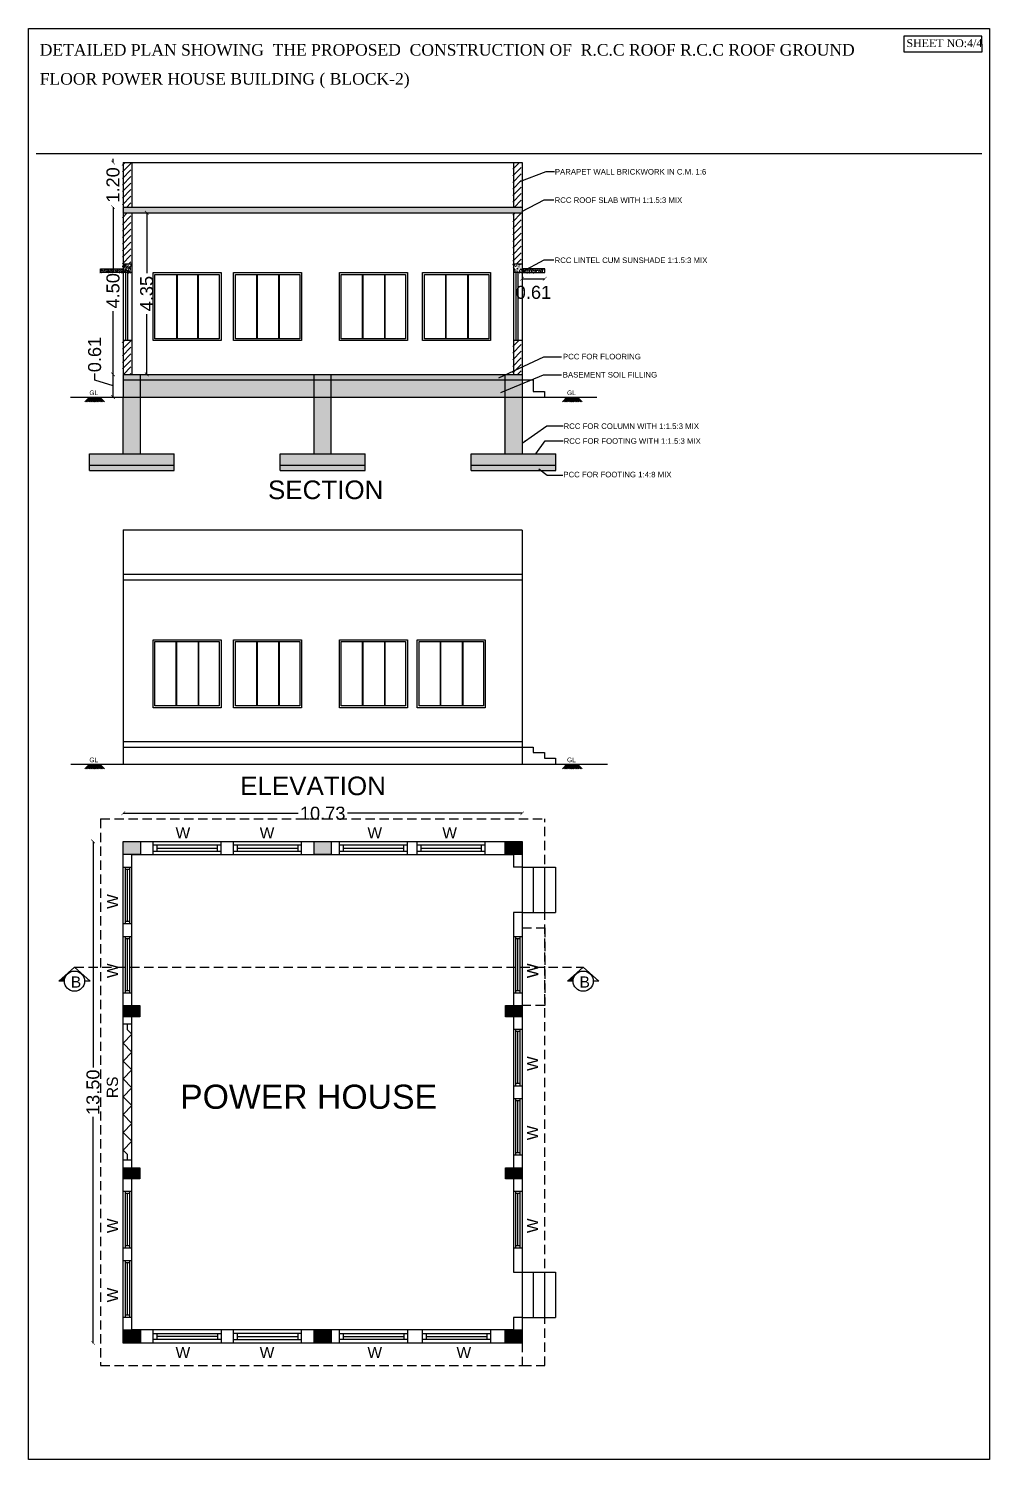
# Model space of a CAD drawing. Header units: metres. Extents: x 3229 to 14086, y -2906 to 1156.
# Drawn here: x 13776.27 to 13802.11, y -2905.95 to -2867.44 of the extents above; entities that cross this region are included whole.
import ezdxf

# ---------------------------------------------------------------- set-up
doc = ezdxf.new("R2010")
doc.units = ezdxf.units.M
doc.header["$MEASUREMENT"] = 0
doc.linetypes.add('( Hidden )', pattern=[0.375, 0.25, -0.125])
doc.layers.add('ELECTRICAL_ROOM', color=7, linetype='Continuous')
doc.styles.add('00', font='romantic.ttf')
doc.styles.add('arial', font='arial.ttf', dxfattribs={"height": 0.35})
doc.styles.add('i', font='romantic.ttf')
doc.styles.get("Standard").update_dxf_attribs({"font": 'arial.ttf'})
doc.dimstyles.new('Standard3', dxfattribs={"dimtxt": 0.35, "dimasz": 0.1, "dimexe": 0.18, "dimexo": 0.0625, "dimgap": 0.09, "dimtad": 0, "dimzin": 0, "dimdsep": 46, "dimtxsty": 'arial', "dimblk": 'ARCHTICK', "dimcen": 0.09, "dimse1": 1, "dimse2": 1, "dimadec": 0, "dimazin": 0, "dimtfac": 1, "dimtofl": 0, "dimtmove": 1, "dimatfit": 3, "dimfxl": 0, "dimtolj": 1, "dimtzin": 0, "dimarcsym": 0})
pattern_1 = [(50, (-0.0225, 2.44953), (0.358630091, -0.0313760675), [0.0375, -0.4125]), (355, (-0.0225, 2.44953), (-0.069375667, 0.376096067), [0.03, -0.33]), (100.4514445, (0.00737, 2.4469), (0.289254423, 0.3447199955), [0.031870096, -0.350571056]), (46.1842, (-0.0225, 2.54953), (0.533620665, -0.08275964), [0.05625, -0.61875]), (96.6356355, (0.02195, 2.54263), (0.467330973, 0.4870593), [0.04780517, -0.52585688]), (351.184164, (-0.0225, 2.54953), (0.467330973, 0.4870593), [0.045, -0.495]), (21, (0.0275, 2.52453), (0.298453526, -0.2013094453), [0.0375, -0.4125]), (326, (0.0275, 2.52453), (0.121657666, 0.362575023), [0.03, -0.33]), (71.4514447, (0.05236, 2.50776), (0.420111188, 0.161265576), [0.031870095, -0.350571056]), (37.5, (-0.02251, 2.44953), (0.0060799277, 0.1664469269), [0, -0.326, 0, -0.335, 0, -0.33125]), (7.5, (-0.02251, 2.44953), (0.1315347687, 0.197205856), [0, -0.191, 0, -0.3185, 0, -0.12625]), (327.5, (-0.13401, 2.44953), (0.2669112181, -0.0112774359), [0, -0.125, 0, -0.39, 0, -0.5175]), (317.5, (-0.18401, 2.44953), (0.2915930847, 0.050052491), [0, -0.1625, 0, -0.259, 0, -0.3675])]
pattern_2 = [(50, (-0.022514, -0.00491), (0.082484921, -0.00721649552), [0.008625, -0.094875]), (355, (-0.02251, -0.00491), (-0.01595640337, 0.0865020954), [0.0069, -0.0759]), (100.45144446, (-0.01564, -0.00551), (0.06652851737, 0.07928559896), [0.0073301221, -0.0806313429]), (46.1842, (-0.02251, 0.01809), (0.122732753, -0.0190347173), [0.0129375, -0.1423125]), (96.6356355, (-0.01229, 0.0165), (0.1074861238, 0.1120236391), [0.0109951893, -0.1209470824]), (351.184164, (-0.02251, 0.01809), (0.1074861237, 0.112023639), [0.01035, -0.1138500001]), (21, (-0.011014, 0.01234), (0.068644311, -0.04630117243), [0.008625, -0.094875]), (326, (-0.01101, 0.01234), (0.02798126317, 0.0833922552), [0.0069, -0.0759]), (71.45144474, (-0.00529, 0.00848), (0.09662557332, 0.03709108257), [0.00733012185, -0.0806313429]), (37.5, (-0.022514, -0.00491), (0.00139838336, 0.03828279319), [0, -0.07498, 0, -0.07705, 0, -0.0761875]), (7.5, (-0.022514, -0.00491), (0.0302529968, 0.04535734687), [0, -0.04393, 0, -0.073255, 0, -0.0290375]), (327.5, (-0.04816, -0.00491), (0.06138958016, -0.00259381025), [0, -0.02875, 0, -0.0897, 0, -0.119025]), (317.5, (-0.05966, -0.00491), (0.06706640947, 0.01151207297), [0, -0.037375, 0, -0.05957, 0, -0.084525])]

# ---------------------------------------------------------------- blocks, each defined once
blk = doc.blocks.new('_ArchTick')
at = {"color": 0, "linetype": 'ByBlock', "const_width": 0.15}
blk.add_lwpolyline([(-0.5, -0.5), (0.5, 0.5)], dxfattribs=at)
blk = doc.blocks.new('*D37')
at = {"color": 0, "lineweight": -2}
for p, q in [((13778.812, -2888.561), (13783.513, -2888.561)), ((13789.542, -2888.561), (13784.841, -2888.561))]:
    blk.add_line(p, q, dxfattribs=at)
at = {"layer": 'DefPoints', "color": 0}
for p in [(13789.542, -2888.561), (13778.812, -2889.319, -0.968), (13789.542, -2889.319)]:
    blk.add_point(p, dxfattribs=at)
at = {"color": 0, "lineweight": -2, "xscale": 0.1, "yscale": 0.1, "zscale": 0.1, "rotation": 180}
blk.add_blockref('_ArchTick', (13778.812, -2888.561), dxfattribs=at)
at = {"color": 0, "lineweight": -2, "xscale": 0.1, "yscale": 0.1, "zscale": 0.1}
blk.add_blockref('_ArchTick', (13789.542, -2888.561), dxfattribs=at)
at = {"color": 0, "insert": (13784.177, -2888.561), "char_height": 0.35, "attachment_point": 5, "style": 'arial'}
blk.add_mtext('\\A1;10.73', dxfattribs=at)
blk = doc.blocks.new('GL')
at = {"ltscale": 0.2}
for p, q in [((10818685.39, -1728572.5), (10818684.9, -1728573)), ((10818685.53, -1728572.5), (10818685.04, -1728573)), ((10818685.67, -1728572.5), (10818685.18, -1728573)), ((10818685.81, -1728572.5), (10818685.32, -1728573)), ((10818685.39, -1728572.5), (10818685.88, -1728573)), ((10818685.95, -1728572.5), (10818685.46, -1728573)), ((10818685.53, -1728572.5), (10818686.02, -1728573)), ((10818686.09, -1728572.5), (10818685.6, -1728573)), ((10818685.67, -1728572.5), (10818686.16, -1728573)), ((10818686.23, -1728572.5), (10818685.74, -1728573)), ((10818685.81, -1728572.5), (10818686.3, -1728573)), ((10818686.37, -1728572.5), (10818685.88, -1728573)), ((10818685.95, -1728572.5), (10818686.44, -1728573)), ((10818686.51, -1728572.5), (10818686.02, -1728573)), ((10818686.09, -1728572.5), (10818686.58, -1728573)), ((10818686.23, -1728572.5), (10818686.72, -1728573)), ((10818686.37, -1728572.5), (10818686.87, -1728573)), ((10818686.51, -1728572.5), (10818687.01, -1728573))]:
    blk.add_line(p, q, dxfattribs=at)
at = {"ltscale": 0.2, "insert": (10818685.4, -1728571.79), "char_height": 0.5, "attachment_point": 1}
blk.add_mtext_dynamic_manual_height_columns('GL', width=6.2341, gutter_width=15, heights=[1.61], dxfattribs=at)
blk = doc.blocks.new('*D38')
at = {"color": 0, "lineweight": -2}
for p, q in [((13778, -2889.319), (13778, -2895.406)), ((13778, -2902.819), (13778, -2896.733))]:
    blk.add_line(p, q, dxfattribs=at)
at = {"layer": 'DefPoints', "color": 0}
for p in [(13778.593, -2889.319, -0.968), (13778, -2902.819), (13778.593, -2902.819, -0.968)]:
    blk.add_point(p, dxfattribs=at)
at = {"color": 0, "lineweight": -2, "xscale": 0.1, "yscale": 0.1, "zscale": 0.1}
for p, rotation in [((13778, -2889.319), 90), ((13778, -2902.819), 270)]:
    blk.add_blockref('_ArchTick', p, dxfattribs=dict(at, rotation=rotation))
at = {"color": 0, "insert": (13778, -2896.069), "char_height": 0.35, "attachment_point": 5, "rotation": 90, "style": 'arial'}
blk.add_mtext('\\A1;13.50', dxfattribs=at)
blk = doc.blocks.new('*D39')
at = {"color": 0, "lineweight": -2}
for p, q in [((13778.043, -2876.904), (13778.043, -2876.724)), ((13778.537, -2877.357), (13778.537, -2876.747)), ((13778.537, -2877.052), (13778.043, -2876.904))]:
    blk.add_line(p, q, dxfattribs=at)
at = {"layer": 'DefPoints', "color": 0}
for p in [(13778.537, -2876.747), (13778.812, -2876.747), (13778.812, -2877.357)]:
    blk.add_point(p, dxfattribs=at)
at = {"color": 0, "lineweight": -2, "xscale": 0.1, "yscale": 0.1, "zscale": 0.1}
for p, rotation in [((13778.537, -2876.747), 90), ((13778.537, -2877.357), 270)]:
    blk.add_blockref('_ArchTick', p, dxfattribs=dict(at, rotation=rotation))
at = {"color": 0, "insert": (13778.043, -2876.213), "char_height": 0.35, "attachment_point": 5, "rotation": 90, "style": 'arial'}
blk.add_mtext('\\A1;0.61', dxfattribs=at)
blk = doc.blocks.new('*D40')
at = {"color": 0, "lineweight": -2}
for p, q in [((13778.537, -2872.247), (13778.537, -2873.946)), ((13778.537, -2876.747), (13778.537, -2875.048))]:
    blk.add_line(p, q, dxfattribs=at)
at = {"layer": 'DefPoints', "color": 0}
for p in [(13778.537, -2872.247), (13778.812, -2872.247), (13778.812, -2876.747)]:
    blk.add_point(p, dxfattribs=at)
at = {"color": 0, "lineweight": -2, "xscale": 0.1, "yscale": 0.1, "zscale": 0.1}
for p, rotation in [((13778.537, -2872.247), 90), ((13778.537, -2876.747), 270)]:
    blk.add_blockref('_ArchTick', p, dxfattribs=dict(at, rotation=rotation))
at = {"color": 0, "insert": (13778.537, -2874.497), "char_height": 0.35, "attachment_point": 5, "rotation": 90, "style": 'arial'}
blk.add_mtext('\\A1;4.50', dxfattribs=at)
blk = doc.blocks.new('*D41')
at = {"color": 0, "lineweight": -2}
for p, q in [((13778.537, -2871.047), (13778.537, -2870.947)), ((13778.537, -2872.247), (13778.537, -2872.347))]:
    blk.add_line(p, q, dxfattribs=at)
at = {"layer": 'DefPoints', "color": 0}
for p in [(13778.537, -2871.047), (13778.812, -2871.047), (13778.812, -2872.247)]:
    blk.add_point(p, dxfattribs=at)
at = {"color": 0, "lineweight": -2, "xscale": 0.1, "yscale": 0.1, "zscale": 0.1}
for p, rotation in [((13778.537, -2871.047), 270), ((13778.537, -2872.247), 90)]:
    blk.add_blockref('_ArchTick', p, dxfattribs=dict(at, rotation=rotation))
at = {"color": 0, "insert": (13778.537, -2871.647), "char_height": 0.35, "attachment_point": 5, "rotation": 90, "style": 'arial'}
blk.add_mtext('\\A1;1.20', dxfattribs=at)
blk = doc.blocks.new('*D42')
at = {"color": 0, "lineweight": -2}
blk.add_line((13789.542, -2874.174), (13790.152, -2874.174), dxfattribs=at)
at = {"layer": 'DefPoints', "color": 0}
for p in [(13789.542, -2874.007), (13790.152, -2874.007), (13790.152, -2874.174)]:
    blk.add_point(p, dxfattribs=at)
at = {"color": 0, "lineweight": -2, "xscale": 0.1, "yscale": 0.1, "zscale": 0.1, "rotation": 180}
blk.add_blockref('_ArchTick', (13789.542, -2874.174), dxfattribs=at)
at = {"color": 0, "lineweight": -2, "xscale": 0.1, "yscale": 0.1, "zscale": 0.1}
blk.add_blockref('_ArchTick', (13790.152, -2874.174), dxfattribs=at)
at = {"color": 0, "insert": (13789.847, -2874.541), "char_height": 0.35, "attachment_point": 5, "style": 'arial'}
blk.add_mtext('\\A1;0.61', dxfattribs=at)
blk = doc.blocks.new('*D153')
at = {"layer": 'DefPoints', "color": 0}
for p in [(13779.042, -2872.397), (13779.042, -2876.747), (13779.444, -2876.747)]:
    blk.add_point(p, dxfattribs=at)
at = {"layer": 'ELECTRICAL_ROOM', "color": 0, "lineweight": -2}
for p, q in [((13779.444, -2872.397), (13779.444, -2874.019)), ((13779.444, -2876.747), (13779.444, -2875.125))]:
    blk.add_line(p, q, dxfattribs=at)
at = {"layer": 'ELECTRICAL_ROOM', "color": 0, "lineweight": -2, "xscale": 0.1, "yscale": 0.1, "zscale": 0.1}
for p, rotation in [((13779.444, -2872.397), 90), ((13779.444, -2876.747), 270)]:
    blk.add_blockref('_ArchTick', p, dxfattribs=dict(at, rotation=rotation))
at = {"layer": 'ELECTRICAL_ROOM', "color": 0, "insert": (13779.444, -2874.572), "char_height": 0.35, "attachment_point": 5, "rotation": 90, "style": 'arial'}
blk.add_mtext('\\A1;4.35', dxfattribs=at)

msp = doc.modelspace()

# ---------------------------------------------------------------- hatches: boundary and pattern name
h = msp.add_hatch()
h.set_pattern_fill('ANSI31', color=0)
h.set_pattern_definition([(45, (-0.02251, 2.60953), (-0.0883883476, 0.0883883476), [])])
h.paths.add_polyline_path([(13789.289, -2876.752), (13789.519, -2876.752), (13789.519, -2875.842), (13789.289, -2875.842)])
h.paths.add_polyline_path([(13789.519, -2872.402), (13789.289, -2872.402), (13789.289, -2873.782), (13789.519, -2873.782)])
h.paths.add_polyline_path([(13789.519, -2872.252), (13789.519, -2871.052), (13789.289, -2871.052), (13789.289, -2872.252)])
h.paths.add_polyline_path([(13779.019, -2872.402), (13778.789, -2872.402), (13778.789, -2873.782), (13779.019, -2873.782)])
h.paths.add_polyline_path([(13778.789, -2871.052), (13778.789, -2872.252), (13779.019, -2872.252), (13779.019, -2871.052)])
h.paths.add_polyline_path([(13778.789, -2876.752), (13779.019, -2876.752), (13779.019, -2875.842), (13778.789, -2875.842)])
h = msp.add_hatch()
h.set_pattern_fill('AR-CONC', color=0, scale=0.05)
h.set_pattern_definition([(50, (-0.0225, 3.29953), (0.358630091, -0.0313760675), [0.0375, -0.4125]), (355, (-0.0225, 3.29953), (-0.069375667, 0.376096067), [0.03, -0.33]), (100.4514445, (0.00737, 3.2969), (0.289254423, 0.3447199955), [0.031870096, -0.350571056]), (46.1842, (-0.0225, 3.39953), (0.533620665, -0.08275964), [0.05625, -0.61875]), (96.6356355, (0.02195, 3.39263), (0.467330973, 0.4870593), [0.04780517, -0.52585688]), (351.184164, (-0.0225, 3.39953), (0.467330973, 0.4870593), [0.045, -0.495]), (21, (0.0275, 3.37453), (0.298453526, -0.2013094453), [0.0375, -0.4125]), (326, (0.0275, 3.37453), (0.121657666, 0.362575023), [0.03, -0.33]), (71.4514447, (0.05236, 3.35776), (0.420111188, 0.161265576), [0.031870095, -0.350571056]), (37.5, (-0.02251, 3.29953), (0.0060799277, 0.1664469269), [0, -0.326, 0, -0.335, 0, -0.33125]), (7.5, (-0.02251, 3.29953), (0.1315347687, 0.197205856), [0, -0.191, 0, -0.3185, 0, -0.12625]), (327.5, (-0.13401, 3.29953), (0.2669112181, -0.0112774359), [0, -0.125, 0, -0.39, 0, -0.5175]), (317.5, (-0.18401, 3.29953), (0.2915930847, 0.050052491), [0, -0.1625, 0, -0.259, 0, -0.3675])])
h.paths.add_polyline_path([(13789.519, -2872.402), (13789.519, -2872.252), (13778.789, -2872.252), (13778.789, -2872.402)])
h = msp.add_hatch()
h.set_pattern_fill('AR-CONC', color=0, scale=0.0115)
h.set_pattern_definition(pattern_2)
h.paths.add_polyline_path([(13778.789, -2873.912), (13778.179, -2873.912), (13778.179, -2874.012), (13778.789, -2874.012)])
h = msp.add_hatch()
h.set_pattern_fill('AR-CONC', color=0, scale=0.0115)
h.set_pattern_definition(pattern_2)
h.paths.add_polyline_path([(13779.019, -2873.782), (13778.789, -2873.782), (13778.789, -2874.012), (13779.019, -2874.012)])
h = msp.add_hatch()
h.set_pattern_fill('AR-CONC', color=0, scale=0.0115)
h.set_pattern_definition(pattern_2)
h.paths.add_polyline_path([(13789.519, -2874.012), (13789.289, -2874.012), (13789.289, -2873.782), (13789.519, -2873.782)])
h = msp.add_hatch()
h.set_pattern_fill('AR-CONC', color=0, scale=0.0115)
h.set_pattern_definition(pattern_2)
h.paths.add_polyline_path([(13790.129, -2873.912), (13789.519, -2873.912), (13789.519, -2874.012), (13790.129, -2874.012)])
h = msp.add_hatch()
h.set_pattern_fill('AR-CONC', color=0, scale=0.05)
h.set_pattern_definition([(50, (-0.0225, 2.60953), (0.358630091, -0.0313760675), [0.0375, -0.4125]), (355, (-0.0225, 2.60953), (-0.069375667, 0.376096067), [0.03, -0.33]), (100.4514445, (0.00737, 2.6069), (0.289254423, 0.3447199955), [0.031870096, -0.350571056]), (46.1842, (-0.0225, 2.70953), (0.533620665, -0.08275964), [0.05625, -0.61875]), (96.6356355, (0.02195, 2.70263), (0.467330973, 0.4870593), [0.04780517, -0.52585688]), (351.184164, (-0.0225, 2.70953), (0.467330973, 0.4870593), [0.045, -0.495]), (21, (0.0275, 2.68453), (0.298453526, -0.2013094453), [0.0375, -0.4125]), (326, (0.0275, 2.68453), (0.121657666, 0.362575023), [0.03, -0.33]), (71.4514447, (0.05236, 2.66776), (0.420111188, 0.161265576), [0.031870095, -0.350571056]), (37.5, (-0.02251, 2.60953), (0.0060799277, 0.1664469269), [0, -0.326, 0, -0.335, 0, -0.33125]), (7.5, (-0.02251, 2.60953), (0.1315347687, 0.197205856), [0, -0.191, 0, -0.3185, 0, -0.12625]), (327.5, (-0.13401, 2.60953), (0.2669112181, -0.0112774359), [0, -0.125, 0, -0.39, 0, -0.5175]), (317.5, (-0.18401, 2.60953), (0.2915930847, 0.050052491), [0, -0.1625, 0, -0.259, 0, -0.3675])])
h.paths.add_polyline_path([(13779.249, -2876.752), (13778.789, -2876.752), (13778.789, -2876.902), (13779.249, -2876.902)])
h.paths.add_polyline_path([(13783.924, -2876.752), (13779.249, -2876.752), (13779.249, -2876.902), (13783.924, -2876.902)])
h.paths.add_polyline_path([(13789.059, -2876.752), (13784.384, -2876.752), (13784.384, -2876.902), (13789.059, -2876.902)])
h.paths.add_polyline_path([(13784.384, -2876.752), (13783.924, -2876.752), (13783.924, -2876.902), (13784.384, -2876.902)])
h.paths.add_polyline_path([(13789.519, -2876.752), (13789.059, -2876.752), (13789.059, -2876.902), (13789.519, -2876.902)])
h = msp.add_hatch()
h.set_pattern_fill('AR-CONC', color=0, scale=0.05)
h.set_pattern_definition(pattern_1)
h.paths.add_polyline_path([(13779.249, -2877.362), (13779.249, -2876.902), (13778.789, -2876.902), (13778.789, -2877.362)])
h.paths.add_polyline_path([(13784.384, -2877.362), (13784.384, -2876.902), (13783.924, -2876.902), (13783.924, -2877.362)])
h.paths.add_polyline_path([(13789.519, -2876.902), (13789.059, -2876.902), (13789.059, -2877.362), (13789.519, -2877.362)])
h = msp.add_hatch()
h.set_pattern_fill('AR-SAND', color=0, scale=0.1)
h.set_pattern_definition([(37.5, (-0.02251, 2.44953), (-0.0062993358, 0.1926823769), [0, -0.152, 0, -0.17, 0, -0.1625]), (7.5, (-0.02251, 2.44953), (0.1769776705, 0.2822146065), [0, -0.082, 0, -0.137, 0, -0.0525]), (327.5, (-0.14551, 2.44953), (0.3114141862, 0.0005659054), [0, -0.05, 0, -0.18, 0, -0.235]), (317.5, (-0.14551, 2.44953), (0.3006126605, 0.0877675565), [0, -0.025, 0, -0.118, 0, -0.135])])
h.paths.add_polyline_path([(13789.059, -2877.362), (13789.059, -2876.902), (13784.384, -2876.902), (13784.384, -2877.362)])
h.paths.add_polyline_path([(13783.924, -2877.362), (13783.924, -2876.902), (13779.249, -2876.902), (13779.249, -2877.362)])
h = msp.add_hatch()
h.set_pattern_fill('AR-CONC', color=0, scale=0.05)
h.set_pattern_definition(pattern_1)
h.paths.add_polyline_path([(13788.149, -2878.892), (13788.149, -2879.192), (13790.429, -2879.192), (13790.429, -2878.892)])
h.paths.add_polyline_path([(13789.059, -2878.892), (13789.519, -2878.892), (13789.519, -2877.362), (13789.059, -2877.362)])
h.paths.add_polyline_path([(13783.014, -2878.892), (13783.014, -2879.192), (13785.294, -2879.192), (13785.294, -2878.892)])
h.paths.add_polyline_path([(13784.384, -2877.362), (13783.924, -2877.362), (13783.924, -2878.892), (13784.384, -2878.892)])
h.paths.add_polyline_path([(13777.879, -2878.892), (13777.879, -2879.192), (13780.159, -2879.192), (13780.159, -2878.892)])
h.paths.add_polyline_path([(13779.249, -2877.362), (13778.789, -2877.362), (13778.789, -2878.892), (13779.249, -2878.892)])
h = msp.add_hatch()
h.set_pattern_fill('AR-CONC', color=0, scale=0.01)
h.set_pattern_definition([(50, (-0.022514, 2.44953), (0.07172601826, -0.0062752135), [0.0075, -0.0825]), (355, (-0.022514, 2.44953), (-0.01387513336, 0.07521921337), [0.006, -0.066]), (100.45144446, (-0.01654, 2.44901), (0.05785088467, 0.0689439991), [0.0063740192, -0.0701142112]), (46.1842, (-0.02251, 2.46953), (0.10672413307, -0.0165519281), [0.01125, -0.12375]), (96.6356355, (-0.01362, 2.46815), (0.0934661946, 0.0974118601), [0.0095610342, -0.105171376]), (351.184164, (-0.02251, 2.46953), (0.0934661945, 0.09741186), [0.009, -0.0990000001]), (21, (-0.012514, 2.46453), (0.0596907052, -0.04026188907), [0.0075, -0.0825]), (326, (-0.012514, 2.46453), (0.0243315332, 0.0725150045), [0.006, -0.066]), (71.45144474, (-0.00754, 2.461176), (0.08402223767, 0.03225311528), [0.006374019, -0.0701142112]), (37.5, (-0.022514, 2.44953), (0.00121598553, 0.033289385383), [0, -0.0652, 0, -0.067, 0, -0.06625]), (7.5, (-0.022514, 2.44953), (0.02630695374, 0.03944117119), [0, -0.0382, 0, -0.0637, 0, -0.02525]), (327.5, (-0.044814, 2.44953), (0.053382243617, -0.002255487173), [0, -0.025, 0, -0.078, 0, -0.1035]), (317.5, (-0.054814, 2.44953), (0.05831861693, 0.01001049823), [0, -0.0325, 0, -0.0518, 0, -0.0735])])
h.paths.add_polyline_path([(13780.159, -2879.342), (13780.159, -2879.192), (13777.879, -2879.192), (13777.879, -2879.342)])
h.paths.add_polyline_path([(13785.294, -2879.342), (13785.294, -2879.192), (13783.014, -2879.192), (13783.014, -2879.342)])
h.paths.add_polyline_path([(13788.149, -2879.192), (13788.149, -2879.342), (13790.429, -2879.342), (13790.429, -2879.192)])
at = {"ltscale": 0.2}
h = msp.add_hatch(color=0, dxfattribs=at)
h.dxf.hatch_style = 1
h.paths.add_polyline_path([(13779.271, -2889.317), (13778.811, -2889.317), (13778.811, -2889.672), (13779.271, -2889.672)])
h.paths.add_polyline_path([(13784.406, -2889.317), (13783.946, -2889.317), (13783.946, -2889.672), (13784.406, -2889.672)])
h = msp.add_hatch(color=0, dxfattribs=at)
h.dxf.hatch_style = 1
h.paths.add_polyline_path([(13789.541, -2889.317), (13789.081, -2889.317), (13789.081, -2889.672), (13789.541, -2889.672)])
h = msp.add_hatch(color=0)
h.dxf.hatch_style = 1
h.paths.add_polyline_path([(13777.316, -2892.875), (13777.076, -2893.078), (13777.226, -2893.078, -0.212331)])
h = msp.add_hatch(color=0)
h.dxf.hatch_style = 1
h.paths.add_polyline_path([(13791.001, -2892.875), (13790.761, -2893.078), (13790.911, -2893.078, -0.212331)])
h = msp.add_hatch(color=0, dxfattribs=at)
h.dxf.hatch_style = 1
h.paths.add_polyline_path([(13778.811, -2893.735), (13778.811, -2894.035), (13779.261, -2894.035), (13779.261, -2893.735)])
h = msp.add_hatch(color=0, dxfattribs=at)
h.dxf.hatch_style = 1
h.paths.add_polyline_path([(13789.541, -2893.735), (13789.091, -2893.735), (13789.091, -2894.035), (13789.541, -2894.035)])
h = msp.add_hatch(color=0, dxfattribs=at)
h.dxf.hatch_style = 1
h.paths.add_polyline_path([(13779.261, -2898.099), (13778.811, -2898.099), (13778.811, -2898.399), (13779.261, -2898.399)])
h = msp.add_hatch(color=0, dxfattribs=at)
h.dxf.hatch_style = 1
h.paths.add_polyline_path([(13789.091, -2898.099), (13789.091, -2898.399), (13789.541, -2898.399), (13789.541, -2898.099)])
h = msp.add_hatch(color=0, dxfattribs=at)
h.dxf.hatch_style = 1
h.paths.add_polyline_path([(13779.271, -2902.462), (13778.811, -2902.462), (13778.811, -2902.817), (13779.271, -2902.817)])
h = msp.add_hatch(color=0, dxfattribs=at)
h.dxf.hatch_style = 1
h.paths.add_polyline_path([(13784.406, -2902.462), (13783.946, -2902.462), (13783.946, -2902.817), (13784.406, -2902.817)])
h = msp.add_hatch(color=0, dxfattribs=at)
h.dxf.hatch_style = 1
h.paths.add_polyline_path([(13789.541, -2902.817), (13789.541, -2902.462), (13789.081, -2902.462), (13789.081, -2902.817)])

# ---------------------------------------------------------------- linework, layer by layer
at = {"color": 0}
for p, q in [((13776.466, -2870.798), (13801.912, -2870.798)), ((13778.812, -2871.047, -0.968), (13778.812, -2877.357, -0.968)), ((13778.812, -2871.047), (13789.542, -2871.047)), ((13779.042, -2871.047, -0.968), (13779.042, -2872.247, -0.968)), ((13789.312, -2871.047), (13789.312, -2872.247)), ((13789.542, -2871.047), (13789.542, -2878.887)), ((13778.812, -2872.247), (13789.542, -2872.247)), ((13778.812, -2872.397), (13789.542, -2872.397)), ((13779.042, -2872.397, -0.968), (13779.042, -2876.747, -0.968)), ((13789.312, -2872.397), (13789.312, -2876.747)), ((13778.202, -2874.007), (13778.202, -2873.907)), ((13778.202, -2873.907), (13778.812, -2873.907)), ((13778.812, -2874.007), (13778.202, -2874.007)), ((13779.042, -2873.777, -0.968), (13778.812, -2873.777, -0.968)), ((13779.042, -2874.007), (13778.812, -2874.007)), ((13778.882, -2875.837), (13778.882, -2874.007)), ((13778.932, -2875.837), (13778.932, -2874.007)), ((13780.243, -2874.057), (13780.243, -2875.787)), ((13780.258, -2874.057), (13780.258, -2875.787)), ((13780.808, -2874.057), (13780.808, -2875.787)), ((13780.823, -2874.057), (13780.823, -2875.787)), ((13782.396, -2874.057), (13782.396, -2875.787)), ((13782.411, -2874.057), (13782.411, -2875.787)), ((13782.991, -2874.057), (13782.991, -2875.787)), ((13783.006, -2874.057), (13783.006, -2875.787)), ((13785.243, -2874.057), (13785.243, -2875.787)), ((13785.258, -2874.057), (13785.258, -2875.787)), ((13785.838, -2874.057), (13785.838, -2875.787)), ((13785.853, -2874.057), (13785.853, -2875.787)), ((13787.478, -2874.057), (13787.478, -2875.787)), ((13787.493, -2874.057), (13787.493, -2875.787)), ((13788.073, -2874.057), (13788.073, -2875.787)), ((13788.088, -2874.057), (13788.088, -2875.787)), ((13789.542, -2873.777), (13789.312, -2873.777)), ((13789.542, -2874.007), (13789.314, -2874.007)), ((13789.384, -2875.837), (13789.384, -2874.007)), ((13789.434, -2875.837), (13789.434, -2874.007)), ((13790.152, -2873.907), (13789.542, -2873.907)), ((13789.542, -2874.007), (13790.152, -2874.007)), ((13790.152, -2874.007), (13790.152, -2873.907)), ((13779.042, -2875.837), (13778.812, -2875.837)), ((13789.544, -2875.837), (13789.314, -2875.837)), ((13778.812, -2876.747), (13789.542, -2876.747)), ((13779.272, -2878.887, -0.968), (13779.272, -2876.747, -0.968)), ((13783.947, -2878.887, -0.484), (13783.947, -2876.747, -0.484)), ((13784.407, -2878.887, -0.484), (13784.407, -2876.747, -0.484)), ((13789.082, -2878.887), (13789.082, -2876.747)), ((13778.812, -2876.897), (13789.542, -2876.897)), ((13789.542, -2876.897), (13789.842, -2876.897)), ((13789.842, -2876.897), (13789.842, -2877.207)), ((13789.842, -2877.207), (13790.142, -2877.207)), ((13790.142, -2877.207), (13790.142, -2877.357)), ((13777.397, -2877.357), (13791.554, -2877.357)), ((13778.812, -2878.887, -0.968), (13778.812, -2877.357, -0.968)), ((13777.902, -2878.887), (13780.182, -2878.887)), ((13777.902, -2879.337, -0.968), (13777.902, -2878.887, -0.968)), ((13780.182, -2879.337, -0.968), (13780.182, -2878.887, -0.968)), ((13783.037, -2879.337, -0.484), (13783.037, -2878.887, -0.484)), ((13783.037, -2878.887), (13785.317, -2878.887)), ((13785.317, -2879.337, -0.484), (13785.317, -2878.887, -0.484)), ((13788.172, -2879.337), (13788.172, -2878.887)), ((13788.172, -2878.887), (13790.452, -2878.887)), ((13790.452, -2879.337), (13790.452, -2878.887)), ((13777.902, -2879.187), (13780.182, -2879.187)), ((13777.902, -2879.337), (13780.182, -2879.337)), ((13783.037, -2879.187), (13785.317, -2879.187)), ((13783.037, -2879.337), (13785.317, -2879.337)), ((13788.172, -2879.187), (13790.452, -2879.187)), ((13788.172, -2879.337), (13790.452, -2879.337)), ((13778.812, -2880.928), (13778.812, -2887.238)), ((13778.812, -2880.928, 0.968), (13789.542, -2880.928, 0.968)), ((13789.542, -2880.942, 0.968), (13789.542, -2887.238, 0.968)), ((13778.812, -2882.128, 0.968), (13789.542, -2882.128, 0.968)), ((13778.812, -2882.278, 0.968), (13789.542, -2882.278, 0.968)), ((13780.228, -2883.938, 0.968), (13780.228, -2885.668, 0.968)), ((13780.243, -2883.938, 0.968), (13780.243, -2885.668, 0.968)), ((13780.823, -2883.938, 0.968), (13780.823, -2885.668, 0.968)), ((13780.838, -2883.938, 0.968), (13780.838, -2885.668, 0.968)), ((13782.396, -2883.938, 0.968), (13782.396, -2885.668, 0.968)), ((13782.411, -2883.938, 0.968), (13782.411, -2885.668, 0.968)), ((13782.991, -2883.938, 0.968), (13782.991, -2885.668, 0.968)), ((13783.006, -2883.938, 0.968), (13783.006, -2885.668, 0.968)), ((13785.243, -2883.938), (13785.243, -2885.668)), ((13785.258, -2883.938), (13785.258, -2885.668)), ((13785.838, -2883.938), (13785.838, -2885.668)), ((13785.853, -2883.938), (13785.853, -2885.668)), ((13787.334, -2883.938, 0.968), (13787.334, -2885.668, 0.968)), ((13787.349, -2883.938, 0.968), (13787.349, -2885.668, 0.968)), ((13787.929, -2883.938, 0.968), (13787.929, -2885.668, 0.968)), ((13787.944, -2883.938, 0.968), (13787.944, -2885.668, 0.968)), ((13778.812, -2886.628, 0.968), (13789.542, -2886.628, 0.968)), ((13778.812, -2886.778, 0.968), (13789.542, -2886.778, 0.968)), ((13789.542, -2886.778, 0.968), (13789.842, -2886.778, 0.968)), ((13789.842, -2886.778, 0.968), (13789.842, -2886.928, 0.968)), ((13789.842, -2886.928, 0.968), (13790.142, -2886.928, 0.968)), ((13790.142, -2886.928, 0.968), (13790.142, -2887.078, 0.968)), ((13790.142, -2887.078, 0.968), (13790.442, -2887.078, 0.968)), ((13790.442, -2887.078, 0.968), (13790.442, -2887.238, 0.968)), ((13777.399, -2887.238, 1.936), (13791.841, -2887.238, 1.936)), ((13789.542, -2890.009, -0.968), (13790.442, -2890.009, -0.968)), ((13789.842, -2890.009, -0.968), (13789.842, -2891.229, -0.968)), ((13790.142, -2890.009, -0.968), (13790.142, -2891.229, -0.968)), ((13790.442, -2890.009, -0.968), (13790.442, -2891.229, -0.968)), ((13789.542, -2891.229, -0.968), (13790.442, -2891.229, -0.968)), ((13789.542, -2900.91, -0.968), (13790.442, -2900.91, -0.968)), ((13789.842, -2900.91, -0.968), (13789.842, -2902.13, -0.968)), ((13790.142, -2900.91, -0.968), (13790.142, -2902.13, -0.968)), ((13790.442, -2900.91, -0.968), (13790.442, -2902.13, -0.968)), ((13789.542, -2902.13, -0.968), (13790.442, -2902.13, -0.968))]:
    msp.add_line(p, q, dxfattribs=at)
at = {"color": 0, "linetype": '( Hidden )'}
for p, q in [((13778.202, -2888.709, -0.968), (13778.202, -2903.429, -0.968)), ((13778.202, -2888.709, -0.968), (13790.152, -2888.709, -0.968)), ((13790.152, -2903.429), (13790.152, -2888.709)), ((13789.542, -2891.643), (13790.152, -2891.643)), ((13790.152, -2891.643), (13790.152, -2893.736)), ((13777.499, -2892.699), (13791.185, -2892.699)), ((13790.152, -2893.736), (13789.542, -2893.736)), ((13789.542, -2902.819), (13789.542, -2903.429)), ((13778.202, -2903.429, -0.968), (13789.542, -2903.429, -0.968)), ((13789.542, -2903.429), (13790.152, -2903.429))]:
    msp.add_line(p, q, dxfattribs=at)
at = {"color": 0, "ltscale": 0.2}
for p, q in [((13779.613, -2889.674, -0.968), (13779.613, -2889.319, -0.968)), ((13781.443, -2889.418, -0.968), (13779.613, -2889.418, -0.968)), ((13779.711, -2889.418, -0.968), (13779.711, -2889.576, -0.968)), ((13779.711, -2889.497, -0.968), (13781.344, -2889.497, -0.968)), ((13781.344, -2889.576, -0.968), (13781.344, -2889.418, -0.968)), ((13781.443, -2889.674, -0.968), (13781.443, -2889.319, -0.968)), ((13781.781, -2889.674, -0.807), (13781.781, -2889.319, -0.807)), ((13783.611, -2889.418, -0.807), (13781.781, -2889.418, -0.807)), ((13781.88, -2889.418, -0.807), (13781.88, -2889.576, -0.807)), ((13781.88, -2889.497, -0.807), (13783.513, -2889.497, -0.807)), ((13783.513, -2889.576, -0.807), (13783.513, -2889.418, -0.807)), ((13783.611, -2889.674, -0.807), (13783.611, -2889.319, -0.807)), ((13784.628, -2889.674), (13784.628, -2889.319)), ((13786.458, -2889.418), (13784.628, -2889.418)), ((13784.727, -2889.418), (13784.727, -2889.576)), ((13784.727, -2889.497), (13786.359, -2889.497)), ((13786.359, -2889.576), (13786.359, -2889.418)), ((13786.458, -2889.674), (13786.458, -2889.319)), ((13786.719, -2889.674), (13786.719, -2889.319)), ((13788.549, -2889.418), (13786.719, -2889.418)), ((13786.818, -2889.418), (13786.818, -2889.576)), ((13786.818, -2889.497), (13788.451, -2889.497)), ((13788.451, -2889.576), (13788.451, -2889.418)), ((13788.549, -2889.674), (13788.549, -2889.319)), ((13779.613, -2889.576, -0.968), (13781.443, -2889.576, -0.968)), ((13781.781, -2889.576, -0.807), (13783.611, -2889.576, -0.807)), ((13784.628, -2889.576), (13786.458, -2889.576)), ((13786.719, -2889.576), (13788.549, -2889.576)), ((13778.812, -2890.009, -0.645), (13779.042, -2890.009, -0.645)), ((13778.876, -2891.539, -0.645), (13778.876, -2890.009, -0.645)), ((13778.978, -2890.073, -0.645), (13778.876, -2890.073, -0.645)), ((13778.927, -2891.475, -0.645), (13778.927, -2890.073, -0.645)), ((13778.978, -2890.009, -0.645), (13778.978, -2891.539, -0.645)), ((13789.542, -2890.009, -0.968), (13789.312, -2890.009)), ((13789.542, -2890.009, -0.968), (13789.542, -2891.229, -0.968)), ((13789.542, -2891.229, -0.968), (13789.312, -2891.229)), ((13779.042, -2891.539, -0.645), (13778.812, -2891.539, -0.645)), ((13778.978, -2891.475, -0.645), (13778.876, -2891.475, -0.645)), ((13778.812, -2891.873, -0.323), (13779.042, -2891.873, -0.323)), ((13778.876, -2893.403, -0.323), (13778.876, -2891.873, -0.323)), ((13778.978, -2891.937, -0.323), (13778.876, -2891.937, -0.323)), ((13778.927, -2893.339, -0.323), (13778.927, -2891.937, -0.323)), ((13778.978, -2891.873, -0.323), (13778.978, -2893.403, -0.323)), ((13789.312, -2891.873), (13789.542, -2891.873)), ((13789.376, -2893.403), (13789.376, -2891.873)), ((13789.478, -2891.937), (13789.376, -2891.937)), ((13789.427, -2893.339), (13789.427, -2891.937)), ((13789.478, -2891.873), (13789.478, -2893.403)), ((13778.978, -2893.339, -0.323), (13778.876, -2893.339, -0.323)), ((13789.478, -2893.339), (13789.376, -2893.339)), ((13779.042, -2893.403, -0.323), (13778.812, -2893.403, -0.323)), ((13789.542, -2893.403), (13789.312, -2893.403)), ((13779.042, -2894.239, -0.027), (13778.812, -2894.239, -0.027)), ((13778.812, -2894.75, 0.457), (13779.042, -2894.509, 0.457)), ((13778.927, -2894.389, 0.457), (13778.927, -2894.239, -0.027)), ((13779.042, -2894.509, 0.457), (13778.927, -2894.389, 0.457)), ((13789.312, -2894.372), (13789.542, -2894.372)), ((13789.376, -2895.902), (13789.376, -2894.372)), ((13789.478, -2894.436), (13789.376, -2894.436)), ((13789.427, -2895.838), (13789.427, -2894.436)), ((13789.478, -2894.372), (13789.478, -2895.902)), ((13779.042, -2894.989, 0.457), (13778.812, -2894.75, 0.457)), ((13778.812, -2895.229, 0.457), (13779.042, -2894.989, 0.457)), ((13779.042, -2895.47, 0.457), (13778.812, -2895.229, 0.457)), ((13778.812, -2895.71, 0.457), (13779.042, -2895.47, 0.457)), ((13779.042, -2895.949, 0.457), (13778.812, -2895.71, 0.457)), ((13778.812, -2896.189, 0.457), (13779.042, -2895.949, 0.457)), ((13789.542, -2895.902), (13789.312, -2895.902)), ((13789.478, -2895.838), (13789.376, -2895.838)), ((13779.042, -2896.43, 0.457), (13778.812, -2896.189, 0.457)), ((13778.812, -2896.67, 0.457), (13779.042, -2896.43, 0.457)), ((13789.312, -2896.237, 0.645), (13789.542, -2896.237, 0.645)), ((13789.376, -2897.767, 0.645), (13789.376, -2896.237, 0.645)), ((13789.478, -2896.301, 0.645), (13789.376, -2896.301, 0.645)), ((13789.427, -2897.703, 0.645), (13789.427, -2896.301, 0.645)), ((13789.478, -2896.237, 0.645), (13789.478, -2897.767, 0.645)), ((13779.042, -2896.909, 0.457), (13778.812, -2896.67, 0.457)), ((13778.812, -2897.149, 0.457), (13779.042, -2896.909, 0.457)), ((13779.042, -2897.389, 0.457), (13778.812, -2897.149, 0.457)), ((13778.812, -2897.63, 0.457), (13779.042, -2897.389, 0.457)), ((13778.927, -2897.749, 0.457), (13778.812, -2897.63, 0.457)), ((13779.042, -2897.899, 0.457), (13778.812, -2897.899, 0.457)), ((13778.927, -2897.899, 0.457), (13778.927, -2897.749, 0.457)), ((13789.542, -2897.767, 0.645), (13789.312, -2897.767, 0.645)), ((13789.478, -2897.703, 0.645), (13789.376, -2897.703, 0.645)), ((13778.812, -2898.736, 0.269), (13779.042, -2898.736, 0.269)), ((13778.876, -2900.266, 0.269), (13778.876, -2898.736, 0.269)), ((13778.978, -2898.736, 0.269), (13778.978, -2900.266, 0.269)), ((13789.312, -2898.736), (13789.542, -2898.736)), ((13789.376, -2900.266), (13789.376, -2898.736)), ((13789.478, -2898.736), (13789.478, -2900.266)), ((13778.978, -2898.799, 0.269), (13778.876, -2898.799, 0.269)), ((13778.927, -2900.202, 0.269), (13778.927, -2898.799, 0.269)), ((13789.478, -2898.799), (13789.376, -2898.799)), ((13789.427, -2900.202), (13789.427, -2898.799)), ((13779.042, -2900.266, 0.269), (13778.812, -2900.266, 0.269)), ((13778.978, -2900.202, 0.269), (13778.876, -2900.202, 0.269)), ((13789.542, -2900.266), (13789.312, -2900.266)), ((13789.478, -2900.202), (13789.376, -2900.202)), ((13778.812, -2900.6, 0.592), (13779.042, -2900.6, 0.592)), ((13778.876, -2902.13, 0.592), (13778.876, -2900.6, 0.592)), ((13778.978, -2900.664, 0.592), (13778.876, -2900.664, 0.592)), ((13778.927, -2902.066, 0.592), (13778.927, -2900.664, 0.592)), ((13778.978, -2900.6, 0.592), (13778.978, -2902.13, 0.592)), ((13789.312, -2900.91), (13789.542, -2900.91, -0.968)), ((13789.542, -2900.91, -0.968), (13789.542, -2902.13, -0.968)), ((13779.042, -2902.13, 0.592), (13778.812, -2902.13, 0.592)), ((13778.978, -2902.066, 0.592), (13778.876, -2902.066, 0.592)), ((13789.542, -2902.13, -0.968), (13789.312, -2902.13)), ((13779.613, -2902.819, -1.129), (13779.613, -2902.464, -1.129)), ((13779.613, -2902.563, -1.129), (13781.443, -2902.563, -1.129)), ((13779.711, -2902.563, -1.129), (13779.711, -2902.721, -1.129)), ((13781.344, -2902.563, -1.129), (13781.344, -2902.721, -1.129)), ((13781.443, -2902.464, -1.129), (13781.443, -2902.819, -1.129)), ((13781.781, -2902.819, -0.968), (13781.781, -2902.464, -0.968)), ((13783.611, -2902.563, -0.968), (13781.781, -2902.563, -0.968)), ((13781.88, -2902.563, -0.968), (13781.88, -2902.721, -0.968)), ((13783.513, -2902.721, -0.968), (13783.513, -2902.563, -0.968)), ((13783.611, -2902.819, -0.968), (13783.611, -2902.464, -0.968)), ((13784.628, -2902.819), (13784.628, -2902.464)), ((13784.628, -2902.563), (13786.458, -2902.563)), ((13784.727, -2902.563), (13784.727, -2902.721)), ((13786.359, -2902.563), (13786.359, -2902.721)), ((13786.458, -2902.464), (13786.458, -2902.819)), ((13786.863, -2902.819), (13786.863, -2902.464)), ((13786.863, -2902.563), (13788.693, -2902.563)), ((13786.962, -2902.563), (13786.962, -2902.721)), ((13788.595, -2902.563), (13788.595, -2902.721)), ((13788.693, -2902.464), (13788.693, -2902.819)), ((13781.443, -2902.721, -1.129), (13779.613, -2902.721, -1.129)), ((13781.344, -2902.642, -1.129), (13779.711, -2902.642, -1.129)), ((13781.781, -2902.721, -0.968), (13783.611, -2902.721, -0.968)), ((13781.88, -2902.642, -0.968), (13783.513, -2902.642, -0.968)), ((13786.458, -2902.721), (13784.628, -2902.721)), ((13784.727, -2902.642), (13786.359, -2902.642)), ((13788.693, -2902.721), (13786.863, -2902.721)), ((13786.962, -2902.642), (13788.595, -2902.642))]:
    msp.add_line(p, q, dxfattribs=at)
at = {"color": 0}
for points in [[(13776.266, -2905.952), (13776.266, -2867.44), (13802.112, -2867.44), (13802.112, -2905.952)], [(13801.912, -2867.64), (13799.808, -2867.64), (13799.808, -2868.067), (13801.916, -2868.067)], [(13779.613, -2874.007), (13781.443, -2874.007), (13781.443, -2875.837), (13779.613, -2875.837)], [(13779.663, -2874.057), (13781.393, -2874.057), (13781.393, -2875.787), (13779.663, -2875.787)], [(13781.781, -2874.007), (13783.611, -2874.007), (13783.611, -2875.837), (13781.781, -2875.837)], [(13781.831, -2874.057), (13783.561, -2874.057), (13783.561, -2875.787), (13781.831, -2875.787)], [(13784.628, -2874.007), (13786.458, -2874.007), (13786.458, -2875.837), (13784.628, -2875.837)], [(13784.678, -2874.057), (13786.408, -2874.057), (13786.408, -2875.787), (13784.678, -2875.787)], [(13786.863, -2874.007), (13788.693, -2874.007), (13788.693, -2875.837), (13786.863, -2875.837)], [(13786.913, -2874.057), (13788.643, -2874.057), (13788.643, -2875.787), (13786.913, -2875.787)], [(13784.628, -2883.888), (13786.458, -2883.888), (13786.458, -2885.718), (13784.628, -2885.718)], [(13784.678, -2883.938), (13786.408, -2883.938), (13786.408, -2885.668), (13784.678, -2885.668)]]:
    msp.add_lwpolyline(points, close=True, dxfattribs=at)
at = {"color": 0, "elevation": 0.968}
for points in [[(13779.613, -2883.888), (13781.443, -2883.888), (13781.443, -2885.718), (13779.613, -2885.718)], [(13779.663, -2883.938), (13781.393, -2883.938), (13781.393, -2885.668), (13779.663, -2885.668)], [(13781.781, -2883.888), (13783.611, -2883.888), (13783.611, -2885.718), (13781.781, -2885.718)], [(13781.831, -2883.938), (13783.561, -2883.938), (13783.561, -2885.668), (13781.831, -2885.668)], [(13786.719, -2883.888), (13788.549, -2883.888), (13788.549, -2885.718), (13786.719, -2885.718)], [(13786.769, -2883.938), (13788.499, -2883.938), (13788.499, -2885.668), (13786.769, -2885.668)]]:
    msp.add_lwpolyline(points, close=True, dxfattribs=at)
at = {"color": 0, "ltscale": 0.2, "elevation": -0.968}
for points in [[(13789.542, -2902.13), (13789.542, -2902.819), (13778.812, -2902.819), (13778.812, -2889.319), (13789.542, -2889.319), (13789.542, -2890.009)], [(13789.542, -2891.229), (13789.542, -2900.91)]]:
    msp.add_lwpolyline(points, dxfattribs=at)
at = {"color": 0, "ltscale": 0.2}
for points, elevation in [([(13778.812, -2889.319), (13779.272, -2889.319), (13779.272, -2889.674), (13778.812, -2889.674)], -0.968), ([(13783.947, -2889.319), (13784.407, -2889.319), (13784.407, -2889.674), (13783.947, -2889.674)], -0.242), ([(13778.812, -2898.101), (13779.262, -2898.101), (13779.262, -2898.401), (13778.812, -2898.401)], -0.968), ([(13789.092, -2898.101), (13789.542, -2898.101), (13789.542, -2898.401), (13789.092, -2898.401)], -0.054), ([(13778.812, -2902.464), (13779.272, -2902.464), (13779.272, -2902.819), (13778.812, -2902.819)], -0.968), ([(13783.947, -2902.464), (13784.407, -2902.464), (13784.407, -2902.819), (13783.947, -2902.819)], -0.484)]:
    msp.add_lwpolyline(points, close=True, dxfattribs=dict(at, elevation=elevation))
for points in [[(13789.082, -2889.319), (13789.542, -2889.319), (13789.542, -2889.674), (13789.082, -2889.674)], [(13779.262, -2894.038), (13778.812, -2894.038), (13778.812, -2893.738), (13779.262, -2893.738)], [(13789.092, -2893.738), (13789.542, -2893.738), (13789.542, -2894.038), (13789.092, -2894.038)], [(13789.082, -2902.464), (13789.542, -2902.464), (13789.542, -2902.819), (13789.082, -2902.819)]]:
    msp.add_lwpolyline(points, close=True, dxfattribs=at)
for points in [[(13779.042, -2893.738), (13779.042, -2889.674), (13789.312, -2889.674), (13789.312, -2890.009)], [(13789.312, -2891.229), (13789.312, -2893.738)], [(13779.042, -2898.101), (13779.042, -2894.038)], [(13789.312, -2894.038), (13789.312, -2898.101)], [(13789.312, -2902.13), (13789.312, -2902.464), (13779.042, -2902.464), (13779.042, -2898.401)], [(13789.312, -2898.401), (13789.312, -2900.91)]]:
    msp.add_lwpolyline(points, dxfattribs=at)
at = {"color": 0}
for points in [[(13777.227, -2893.08), (13777.077, -2893.08), (13777.499, -2892.699), (13777.922, -2893.08), (13777.772, -2893.08)], [(13790.913, -2893.08), (13790.763, -2893.08), (13791.185, -2892.699), (13791.607, -2893.08), (13791.457, -2893.08)]]:
    msp.add_lwpolyline(points, dxfattribs=at)
for centre in [(13777.499, -2893.08), (13791.185, -2893.08)]:
    msp.add_circle(centre, 0.272, dxfattribs=at)

# ---------------------------------------------------------------- block references
at = {"color": 0, "xscale": 0.25, "yscale": 0.25, "zscale": 0.25}
for p in [(-2690893.448, 429265.768), (-2690880.599, 429265.768), (-2690893.448, 429255.887, 1.936), (-2690880.599, 429255.887, 1.936)]:
    msp.add_blockref('GL', p, dxfattribs=at)

# ---------------------------------------------------------------- texts
at = {"color": 0, "insert": (13776.565, -2867.855), "char_height": 0.3125, "width": 23.31565, "attachment_point": 1, "line_spacing_factor": 1.5, "style": 'i'}
msp.add_mtext('DETAILED PLAN SHOWING  THE PROPOSED  CONSTRUCTION OF  R.C.C ROOF R.C.C ROOF GROUND FLOOR POWER HOUSE BUILDING ( BLOCK-2) ', dxfattribs=at)
at = {"color": 0, "insert": (13799.881, -2867.724), "char_height": 0.2125, "attachment_point": 1, "style": '00'}
msp.add_mtext('SHEET NO:4/4 ', dxfattribs=at)
at = {"color": 0}
for s, width, gutter_width, insert, char_height, attachment_point in [('PARAPET WALL BRICKWORK IN C.M. 1:6', 19.39534, 4.253, (13790.422, -2871.219), 0.15, 1), ('RCC ROOF SLAB WITH 1:1.5:3 MIX', 14.2685, 4.253, (13790.416, -2871.981), 0.15, 1), ('RCC LINTEL CUM SUNSHADE 1:1.5:3 MIX', 14.2685, 4.253, (13790.416, -2873.6), 0.15, 1), ('PCC FOR FLOORING', 11.0346, 4.253, (13790.641, -2876.193), 0.15, 1), ('BASEMENT SOIL FILLING', 12.0616, 4.253, (13790.636, -2876.681), 0.15, 1), ('RCC FOR COLUMN WITH 1:1.5:3 MIX', 15.29359, 4.253, (13790.657, -2878.066), 0.15, 1), ('RCC FOR FOOTING WITH 1:1.5:3 MIX', 17.3094, 4.253, (13790.659, -2878.466), 0.15, 1), ('PCC FOR FOOTING 1:4:8 MIX', 15.59959, 4.253, (13790.651, -2879.368), 0.15, 1), ('W', 0.3677, 35.4, (13780.219, -2889.235, -0.645), 0.3, 7), ('W', 0.3677, 35.4, (13782.482, -2889.235, -0.645), 0.3, 7), ('W', 0.3677, 35.4, (13785.38, -2889.235, -0.645), 0.3, 7), ('W', 0.3677, 35.4, (13787.395, -2889.235, -0.645), 0.3, 7), ('B', 0.3677, 35.4, (13777.401, -2892.952), 0.3, 1), ('B', 0.3677, 35.4, (13791.086, -2892.952), 0.3, 1), ('W', 0.3677, 35.4, (13780.219, -2903.223, -0.645), 0.3, 7), ('W', 0.3677, 35.4, (13782.482, -2903.223, -0.645), 0.3, 7), ('W', 0.3677, 35.4, (13785.38, -2903.223, -0.645), 0.3, 7), ('W', 0.3677, 35.4, (13787.776, -2903.223, -0.645), 0.3, 7)]:
    msp.add_mtext_dynamic_manual_height_columns(s, width=width, gutter_width=gutter_width, heights=[0], dxfattribs=dict(at, insert=insert, char_height=char_height, attachment_point=attachment_point))
at = {"color": 0, "ltscale": 0.2, "attachment_point": 1}
for s, insert, char_height in [('SECTION ', (13782.705, -2879.604), 0.5), ('ELEVATION', (13781.957, -2887.573, 0.968), 0.5), ('POWER HOUSE', (13780.342, -2895.865), 0.65)]:
    msp.add_mtext_dynamic_manual_height_columns(s, width=16.37178, gutter_width=15, heights=[0], dxfattribs=dict(at, insert=insert, char_height=char_height))
at = {"color": 0, "char_height": 0.3, "rotation": 90}
for s, insert, attachment_point in [('W', (13778.673, -2891.134, -1.291), 7), ('W', (13778.673, -2892.998, -0.968), 7), ('W', (13789.97, -2892.998, -0.645), 7), ('W', (13789.681, -2892.998), 1), ('W', (13789.97, -2895.497, -0.645), 7), ('RS', (13778.673, -2896.228, -0.376), 7), ('W', (13789.97, -2897.362), 7), ('W', (13778.673, -2899.861, -0.376), 7), ('W', (13789.97, -2899.861, -0.645), 7), ('W', (13778.673, -2901.725, -0.054), 7)]:
    msp.add_mtext_dynamic_manual_height_columns(s, width=0.3677, gutter_width=35.4, heights=[0], dxfattribs=dict(at, insert=insert, attachment_point=attachment_point))

# ---------------------------------------------------------------- dimensions: what is measured, and where the dimension line sits
at = {"color": 0}
for base, p1, p2, picture, middle in [((13778.537, -2871.047), (13778.812, -2872.247), (13778.812, -2871.047), '*D41', (13778.537, -2871.647)), ((13778.537, -2872.247), (13778.812, -2876.747), (13778.812, -2872.247), '*D40', (13778.537, -2874.497)), ((13778.537, -2876.747), (13778.812, -2877.357), (13778.812, -2876.747), '*D39', (13778.043, -2876.634))]:
    dim = msp.add_linear_dim(base=base, p1=p1, p2=p2, angle=90, dimstyle='Standard3', override={"dimfxl": 0.18, "dimfxlon": 1, "dimarcsym": 1}, dxfattribs=at)
    dim.commit()
    dim.dimension.update_dxf_attribs({"geometry": picture, "text_midpoint": middle})
dim = msp.add_linear_dim(base=(13790.152, -2874.174), p1=(13789.542, -2874.007), p2=(13790.152, -2874.007), dimstyle='Standard3', override={"dimfxl": 0.18, "dimfxlon": 1, "dimarcsym": 1}, dxfattribs=at)
dim.commit()
dim.dimension.update_dxf_attribs({"geometry": '*D42', "text_midpoint": (13789.847, -2874.541), "dimtype": 160})
dim = msp.add_linear_dim(base=(13789.542, -2888.561), p1=(13778.812, -2889.319, -0.968), p2=(13789.542, -2889.319), dimstyle='Standard3', override={"dimfxl": 0.18, "dimfxlon": 1, "dimarcsym": 1}, dxfattribs=at)
dim.commit()
dim.dimension.update_dxf_attribs({"geometry": '*D37', "text_midpoint": (13784.177, -2888.561)})
dim = msp.add_aligned_dim(p1=(13778.593, -2889.319, -0.968), p2=(13778.593, -2902.819, -0.968), distance=-0.593, dimstyle='Standard3', override={"dimfxl": 0.18, "dimfxlon": 1, "dimarcsym": 1}, dxfattribs=at)
dim.commit()
dim.dimension.update_dxf_attribs({"geometry": '*D38', "text_midpoint": (13778, -2896.069)})
at = {"layer": 'ELECTRICAL_ROOM'}
dim = msp.add_aligned_dim(p1=(13779.042, -2872.397), p2=(13779.042, -2876.747), distance=0.403, dimstyle='Standard3', override={"dimfxl": 0.18, "dimfxlon": 1, "dimarcsym": 1}, dxfattribs=at)
dim.commit()
dim.dimension.update_dxf_attribs({"geometry": '*D153', "text_midpoint": (13779.444, -2874.572)})

# ---------------------------------------------------------------- leaders
at = {"color": 0}
for points in [[(13789.48, -2871.551), (13790.193, -2871.285), (13790.411, -2871.285)], [(13789.53, -2872.365), (13790.135, -2872.047), (13790.396, -2872.047)], [(13789.53, -2873.984), (13790.135, -2873.666), (13790.396, -2873.666)], [(13788.92, -2876.839), (13790.122, -2876.277), (13790.605, -2876.277)], [(13788.97, -2877.235), (13790.115, -2876.762), (13790.599, -2876.762)], [(13789.542, -2878.595), (13790.205, -2878.133), (13790.642, -2878.133)], [(13789.913, -2878.887), (13790.165, -2878.536), (13790.645, -2878.538)], [(13789.991, -2879.287), (13790.212, -2879.458), (13790.639, -2879.458)]]:
    msp.add_leader(points, dimstyle='Standard3', override={"dimfxl": 0.18, "dimfxlon": 1, "dimarcsym": 1}, dxfattribs=at)

doc.saveas('drawing.dxf')
